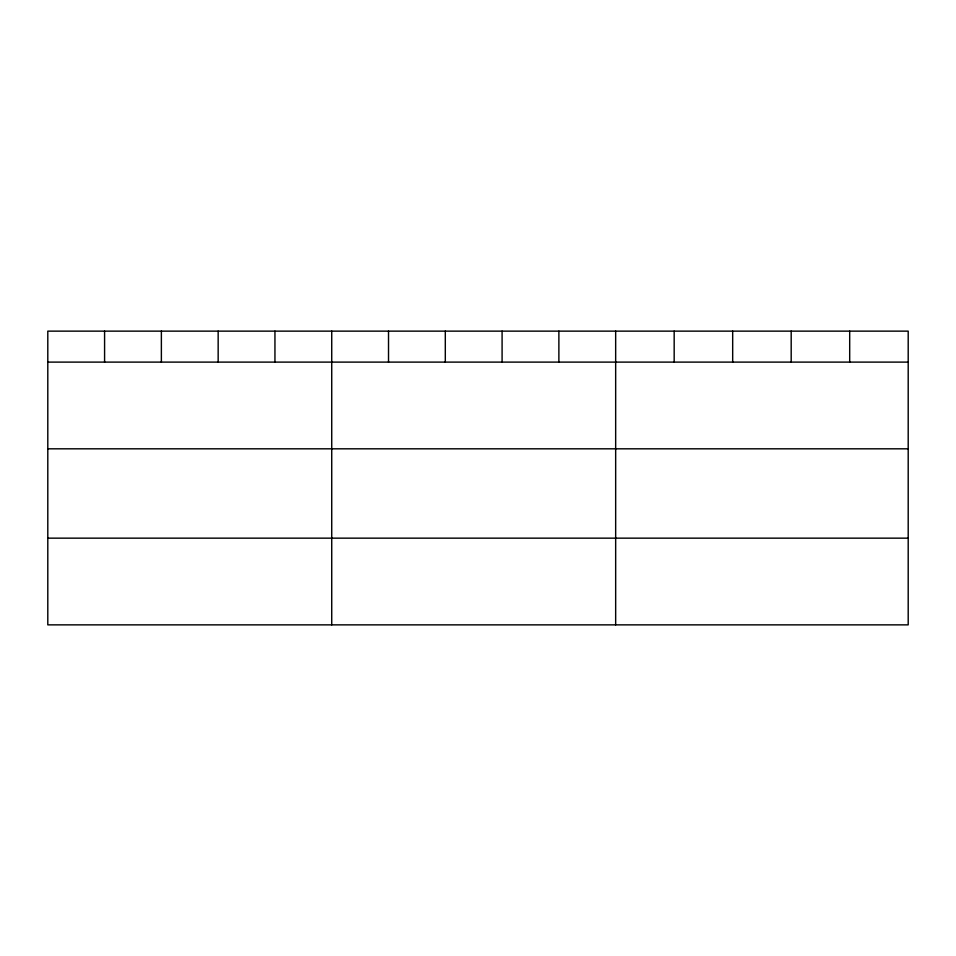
<?xml version="1.0" encoding="UTF-8"?>
<svg xmlns="http://www.w3.org/2000/svg" width="956" height="956" viewBox="0 0 956 956"><rect width="100%" height="100%" fill="white"/><g stroke="black" fill="none" stroke-linecap="round" stroke-linejoin="round"><path stroke-width="1.43" d="M908.2 362.109L908.2 624.865L47.8 624.865L47.8 331.135L908.2 331.135L908.2 362.109L47.8 362.109M47.8 448.818L908.2 448.818M47.8 538.156L908.2 538.156M849.693 331.135L849.693 362.109M791.186 331.135L791.186 362.109M732.678 331.135L732.678 362.109M674.171 331.135L674.171 362.109M615.664 331.135L615.664 624.865M558.878 331.135L558.878 362.109M502.091 331.135L502.091 362.109M445.305 331.135L445.305 362.109M388.518 331.135L388.518 362.109M331.732 331.135L331.732 624.865M274.946 331.135L274.946 362.109M218.159 331.135L218.159 362.109M161.373 331.135L161.373 362.109M104.586 331.135L104.586 362.109"/></g></svg>
